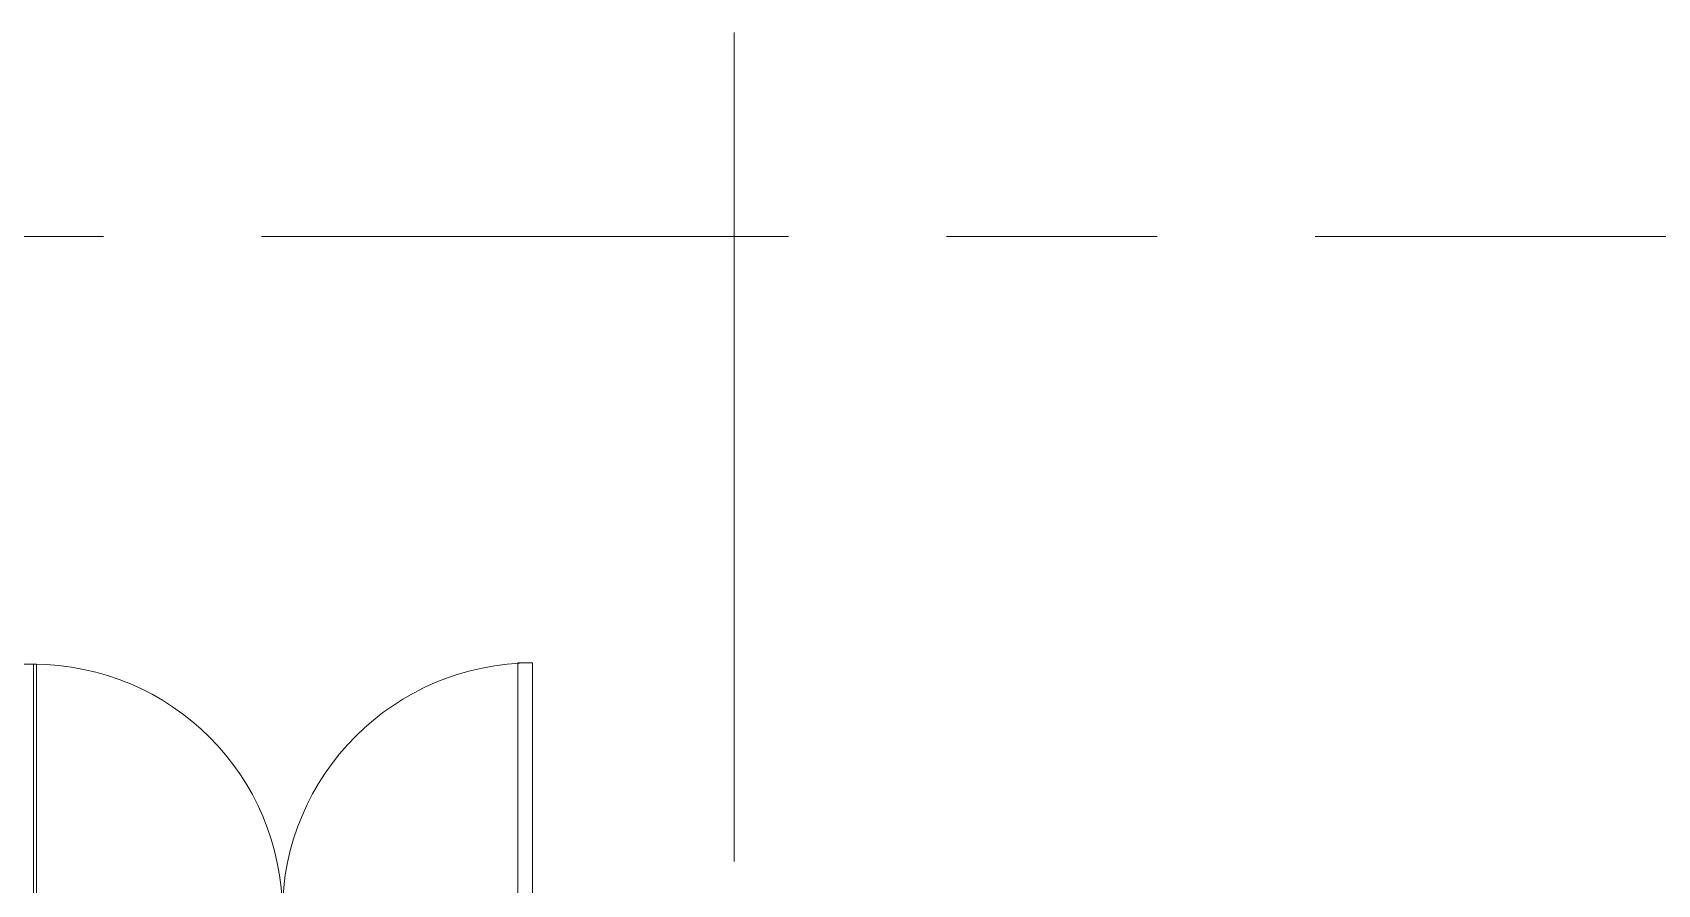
# Model space of a CAD drawing. Header units: millimetres. Extents: x 1322 to 199238, y -8553 to 29000.
# Drawn here: x 38314 to 43211, y 19346 to 21915 of the extents above; entities that cross this region are included whole.
import ezdxf

# ---------------------------------------------------------------- set-up
doc = ezdxf.new("R2010")
doc.units = ezdxf.units.MM
doc.linetypes.add('Осевая', pattern=[3175, 635, -476.25, 1587.5, -476.25])
for name, color, linetype, lineweight in [('A-DETL-GENF', 7, 'Continuous', 9), ('A-DOOR', 7, 'Continuous', 9), ('A-DOOR-1', 7, 'Continuous', 13), ('Оси', 7, 'Continuous', 9), ('Оси-2', 7, 'Осевая', 9)]:
    doc.layers.add(name, color=color, linetype=linetype, lineweight=lineweight)

# ---------------------------------------------------------------- blocks, each defined once
blk = doc.blocks.new('Дверь_Витражная_СКБ_2Ст - ВН-5-31911725-План размещения напольных электротехнических лючков и розеток 1 этажа в осях 23_1-33')
at = {"layer": 'A-DETL-GENF'}
for p, q in [((-743, 770), (-788, 770)), ((-788, 770), (-788, 20)), ((-743, 20), (-743, 770)), ((752, 774), (707, 774)), ((707, 774), (707, 20)), ((752, 20), (752, 774)), ((-860, 20), (-860, 17)), ((-752, 20), (-860, 20)), ((-752, 20), (-860, 20)), ((-860, 20), (-860, 17)), ((-788, 20), (-743, 20)), ((-752, 17), (-752, 20)), ((-752, 17), (-752, 20)), ((707, 20), (752, 20)), ((752, 17), (752, 20)), ((752, 20), (860, 20)), ((752, 20), (752, 17)), ((860, 20), (752, 20)), ((860, 20), (860, 17)), ((860, 17), (860, 20))]:
    blk.add_line(p, q, dxfattribs=at)
at = {"layer": 'A-DOOR'}
for p, q in [((-752, 770), (-752, 20)), ((752, 774), (752, 20))]:
    blk.add_line(p, q, dxfattribs=at)
for centre, radius, start, end in [((-752, 20), 750, 360, 90), ((752, 20), 754, 90, 180)]:
    blk.add_arc(centre, radius, start, end, dxfattribs=at)
at = {"layer": 'A-DOOR-1'}
for p, q in [((-752, 0), (-860, 0)), ((-860, 0), (-860, -40)), ((-752, -40), (-752, 0)), ((860, 0), (752, 0)), ((752, 0), (752, -40)), ((860, -40), (860, 0)), ((-860, -40), (-752, -40)), ((752, -40), (860, -40))]:
    blk.add_line(p, q, dxfattribs=at)

msp = doc.modelspace()

# ---------------------------------------------------------------- linework, layer by layer
at = {"layer": 'Оси'}
msp.add_line((40428.7, 19415.1), (40428.7, 21915.1), dxfattribs=at)
at = {"layer": 'Оси-2'}
for p, q in [((9318.1, 21300), (47048.7, 21300)), ((40428.7, 593.7), (40428.7, 19415.1))]:
    msp.add_line(p, q, dxfattribs=at)

# ---------------------------------------------------------------- block references
at = {"layer": 'A-DOOR'}
msp.add_blockref('Дверь_Витражная_СКБ_2Ст - ВН-5-31911725-План размещения напольных электротехнических лючков и розеток 1 этажа в осях 23_1-33', (39069.1, 19240), dxfattribs=at)

doc.saveas('drawing.dxf')
